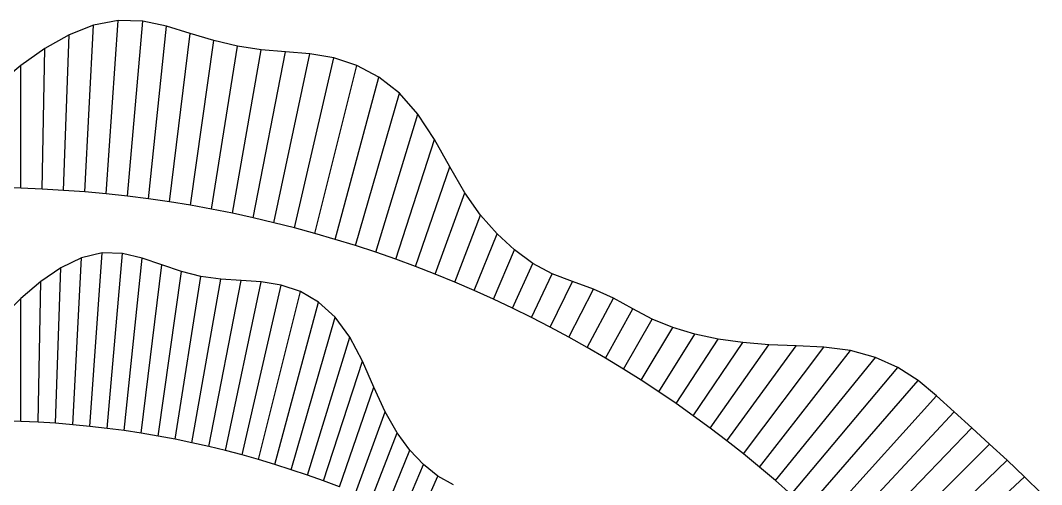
# Model space of a CAD drawing. Header units: metres. Extents: x -31.2 to 28.9, y -27.4 to 29.9.
# Drawn here: x -0.01 to 21.88, y 19.89 to 29.85 of the extents above; entities that cross this region are included whole.
import ezdxf

# ---------------------------------------------------------------- set-up
doc = ezdxf.new("R2010")
doc.units = ezdxf.units.M
for name, color, linetype in [('Fill', 3, 'Continuous'), ('Inner', 2, 'Continuous'), ('Outer', 1, 'Continuous')]:
    doc.layers.add(name, color=color, linetype=linetype)

msp = doc.modelspace()

# ---------------------------------------------------------------- linework, layer by layer
at = {"layer": 'Fill'}
for p, q in [((1.827, 26.131), (2.087, 29.852)), ((2.282, 26.081), (2.61, 29.836)), ((1.372, 26.172), (1.559, 29.753)), ((2.735, 26.023), (3.124, 29.727)), ((3.187, 25.958), (3.631, 29.572)), ((0.915, 26.206), (1.032, 29.544)), ((3.638, 25.885), (4.135, 29.419)), ((0.458, 26.232), (0.511, 29.248)), ((4.087, 25.803), (4.64, 29.298)), ((4.534, 25.714), (5.153, 29.223)), ((4.98, 25.618), (5.672, 29.181)), ((5.423, 25.513), (6.193, 29.136)), ((5.864, 25.401), (6.706, 29.046)), ((0, 26.25), (0, 28.885)), ((6.303, 25.282), (7.202, 28.885)), ((6.74, 25.154), (7.673, 28.637)), ((7.174, 25.02), (8.113, 28.292)), ((7.606, 24.877), (8.512, 27.841)), ((8.034, 24.727), (8.869, 27.295)), ((8.46, 24.57), (9.196, 26.708)), ((8.883, 24.406), (9.518, 26.152)), ((9.303, 24.234), (9.855, 25.672)), ((9.719, 24.055), (10.21, 25.27)), ((1.11, 21.179), (1.298, 24.76)), ((1.478, 21.143), (1.739, 24.864)), ((1.846, 21.1), (2.175, 24.855)), ((2.213, 21.051), (2.602, 24.754)), ((10.132, 23.869), (10.581, 24.927)), ((0.741, 21.209), (0.857, 24.547)), ((2.578, 20.995), (3.022, 24.61)), ((10.541, 23.676), (10.971, 24.64)), ((2.942, 20.933), (3.439, 24.467)), ((3.305, 20.865), (3.858, 24.36)), ((10.947, 23.476), (11.386, 24.418)), ((0.371, 21.233), (0.423, 24.249)), ((3.666, 20.79), (4.285, 24.299)), ((4.026, 20.71), (4.718, 24.272)), ((4.383, 20.623), (5.153, 24.245)), ((4.74, 20.529), (5.581, 24.175)), ((11.349, 23.269), (11.827, 24.248)), ((11.747, 23.055), (12.272, 24.086)), ((0, 21.25), (0, 23.885)), ((5.094, 20.43), (5.992, 24.033)), ((12.141, 22.834), (12.703, 23.891)), ((5.446, 20.325), (6.379, 23.807)), ((12.531, 22.606), (13.117, 23.665)), ((5.796, 20.213), (6.735, 23.486)), ((12.917, 22.372), (13.535, 23.443)), ((13.298, 22.132), (13.977, 23.261)), ((6.144, 20.096), (7.05, 23.059)), ((13.675, 21.884), (14.448, 23.122)), ((14.047, 21.631), (14.947, 23.016)), ((14.415, 21.371), (15.473, 22.939)), ((14.778, 21.105), (16.031, 22.895)), ((15.135, 20.832), (16.619, 22.874)), ((15.488, 20.554), (17.214, 22.844)), ((15.836, 20.269), (17.788, 22.768)), ((16.179, 19.979), (18.319, 22.622)), ((6.489, 19.972), (7.324, 22.54)), ((16.516, 19.683), (18.799, 22.404)), ((16.848, 19.381), (19.232, 22.124)), ((6.832, 19.843), (7.569, 21.981)), ((17.174, 19.074), (19.629, 21.801)), ((17.495, 18.761), (20.009, 21.457)), ((7.173, 19.707), (7.808, 21.453)), ((17.81, 18.443), (20.385, 21.109)), ((7.511, 19.566), (8.063, 21.004)), ((7.846, 19.419), (8.337, 20.634)), ((18.12, 18.12), (20.764, 20.764)), ((18.423, 17.791), (21.142, 20.416)), ((8.178, 19.267), (8.627, 20.325)), ((8.508, 19.108), (8.937, 20.072)), ((18.721, 17.457), (21.516, 20.064))]:
    msp.add_line(p, q, dxfattribs=at)
at = {"layer": 'Inner'}
for p, q in [((0, 26.25), (-0.458, 26.26)), ((0.458, 26.232), (0, 26.25)), ((0.915, 26.206), (0.458, 26.232)), ((1.372, 26.172), (0.915, 26.206)), ((1.827, 26.131), (1.372, 26.172)), ((2.282, 26.081), (1.827, 26.131)), ((2.735, 26.023), (2.282, 26.081)), ((3.187, 25.958), (2.735, 26.023)), ((3.638, 25.885), (3.187, 25.958)), ((4.087, 25.803), (3.638, 25.885)), ((4.534, 25.714), (4.087, 25.803)), ((4.98, 25.618), (4.534, 25.714)), ((5.423, 25.513), (4.98, 25.618)), ((5.864, 25.401), (5.423, 25.513)), ((6.303, 25.282), (5.864, 25.401)), ((6.74, 25.154), (6.303, 25.282)), ((7.174, 25.02), (6.74, 25.154)), ((7.606, 24.877), (7.174, 25.02)), ((8.034, 24.727), (7.606, 24.877)), ((8.46, 24.57), (8.034, 24.727)), ((8.883, 24.406), (8.46, 24.57)), ((9.303, 24.234), (8.883, 24.406)), ((9.719, 24.055), (9.303, 24.234)), ((10.132, 23.869), (9.719, 24.055)), ((10.541, 23.676), (10.132, 23.869)), ((10.947, 23.476), (10.541, 23.676)), ((11.349, 23.269), (10.947, 23.476)), ((11.747, 23.055), (11.349, 23.269)), ((12.141, 22.834), (11.747, 23.055)), ((12.531, 22.606), (12.141, 22.834)), ((12.917, 22.372), (12.531, 22.606)), ((13.298, 22.132), (12.917, 22.372)), ((13.675, 21.884), (13.298, 22.132)), ((14.047, 21.631), (13.675, 21.884)), ((14.415, 21.371), (14.047, 21.631)), ((0, 21.25), (-0.371, 21.261)), ((0.371, 21.233), (0, 21.25)), ((14.778, 21.105), (14.415, 21.371)), ((0.741, 21.209), (0.371, 21.233)), ((1.11, 21.179), (0.741, 21.209)), ((1.478, 21.143), (1.11, 21.179)), ((1.846, 21.1), (1.478, 21.143)), ((2.213, 21.051), (1.846, 21.1)), ((2.578, 20.995), (2.213, 21.051)), ((15.135, 20.832), (14.778, 21.105)), ((2.942, 20.933), (2.578, 20.995)), ((3.305, 20.865), (2.942, 20.933)), ((3.666, 20.79), (3.305, 20.865)), ((15.488, 20.554), (15.135, 20.832)), ((4.026, 20.71), (3.666, 20.79)), ((4.383, 20.623), (4.026, 20.71)), ((4.74, 20.529), (4.383, 20.623)), ((5.094, 20.43), (4.74, 20.529)), ((5.446, 20.325), (5.094, 20.43)), ((15.836, 20.269), (15.488, 20.554)), ((5.796, 20.213), (5.446, 20.325)), ((6.144, 20.096), (5.796, 20.213)), ((16.179, 19.979), (15.836, 20.269)), ((6.489, 19.972), (6.144, 20.096)), ((6.832, 19.843), (6.489, 19.972)), ((16.516, 19.683), (16.179, 19.979))]:
    msp.add_line(p, q, dxfattribs=at)
at = {"layer": 'Outer'}
for p, q in [((2.087, 29.852), (1.559, 29.753)), ((2.61, 29.836), (2.087, 29.852)), ((3.124, 29.727), (2.61, 29.836)), ((1.559, 29.753), (1.032, 29.544)), ((3.631, 29.572), (3.124, 29.727)), ((4.135, 29.419), (3.631, 29.572)), ((1.032, 29.544), (0.511, 29.248)), ((4.64, 29.298), (4.135, 29.419)), ((0.511, 29.248), (0, 28.885)), ((5.153, 29.223), (4.64, 29.298)), ((5.672, 29.181), (5.153, 29.223)), ((6.193, 29.136), (5.672, 29.181)), ((6.706, 29.046), (6.193, 29.136)), ((7.202, 28.885), (6.706, 29.046)), ((0, 28.885), (-0.497, 28.478)), ((7.673, 28.637), (7.202, 28.885)), ((8.113, 28.292), (7.673, 28.637)), ((8.512, 27.841), (8.113, 28.292)), ((8.869, 27.295), (8.512, 27.841)), ((9.196, 26.708), (8.869, 27.295)), ((9.518, 26.152), (9.196, 26.708)), ((9.855, 25.672), (9.518, 26.152)), ((10.21, 25.27), (9.855, 25.672)), ((10.581, 24.927), (10.21, 25.27)), ((1.298, 24.76), (0.857, 24.547)), ((1.739, 24.864), (1.298, 24.76)), ((2.175, 24.855), (1.739, 24.864)), ((2.602, 24.754), (2.175, 24.855)), ((3.022, 24.61), (2.602, 24.754)), ((10.971, 24.64), (10.581, 24.927)), ((0.857, 24.547), (0.423, 24.249)), ((3.439, 24.467), (3.022, 24.61)), ((11.386, 24.418), (10.971, 24.64)), ((3.858, 24.36), (3.439, 24.467)), ((4.285, 24.299), (3.858, 24.36)), ((11.827, 24.248), (11.386, 24.418)), ((0.423, 24.249), (0, 23.885)), ((4.718, 24.272), (4.285, 24.299)), ((5.153, 24.245), (4.718, 24.272)), ((5.581, 24.175), (5.153, 24.245)), ((5.992, 24.033), (5.581, 24.175)), ((12.272, 24.086), (11.827, 24.248)), ((12.703, 23.891), (12.272, 24.086)), ((0, 23.885), (-0.41, 23.479)), ((6.379, 23.807), (5.992, 24.033)), ((13.117, 23.665), (12.703, 23.891)), ((6.735, 23.486), (6.379, 23.807)), ((13.535, 23.443), (13.117, 23.665)), ((7.05, 23.059), (6.735, 23.486)), ((13.977, 23.261), (13.535, 23.443)), ((14.448, 23.122), (13.977, 23.261)), ((7.324, 22.54), (7.05, 23.059)), ((14.947, 23.016), (14.448, 23.122)), ((15.473, 22.939), (14.947, 23.016)), ((16.031, 22.895), (15.473, 22.939)), ((16.619, 22.874), (16.031, 22.895)), ((17.214, 22.844), (16.619, 22.874)), ((17.788, 22.768), (17.214, 22.844)), ((18.319, 22.622), (17.788, 22.768)), ((18.799, 22.404), (18.319, 22.622)), ((7.569, 21.981), (7.324, 22.54)), ((19.232, 22.124), (18.799, 22.404)), ((19.629, 21.801), (19.232, 22.124)), ((7.808, 21.453), (7.569, 21.981)), ((20.009, 21.457), (19.629, 21.801)), ((20.385, 21.109), (20.009, 21.457)), ((8.063, 21.004), (7.808, 21.453)), ((20.764, 20.764), (20.385, 21.109)), ((8.337, 20.634), (8.063, 21.004)), ((8.627, 20.325), (8.337, 20.634)), ((21.142, 20.416), (20.764, 20.764)), ((21.516, 20.064), (21.142, 20.416)), ((8.937, 20.072), (8.627, 20.325)), ((9.273, 19.887), (8.937, 20.072)), ((21.881, 19.702), (21.516, 20.064))]:
    msp.add_line(p, q, dxfattribs=at)

doc.saveas('drawing.dxf')
